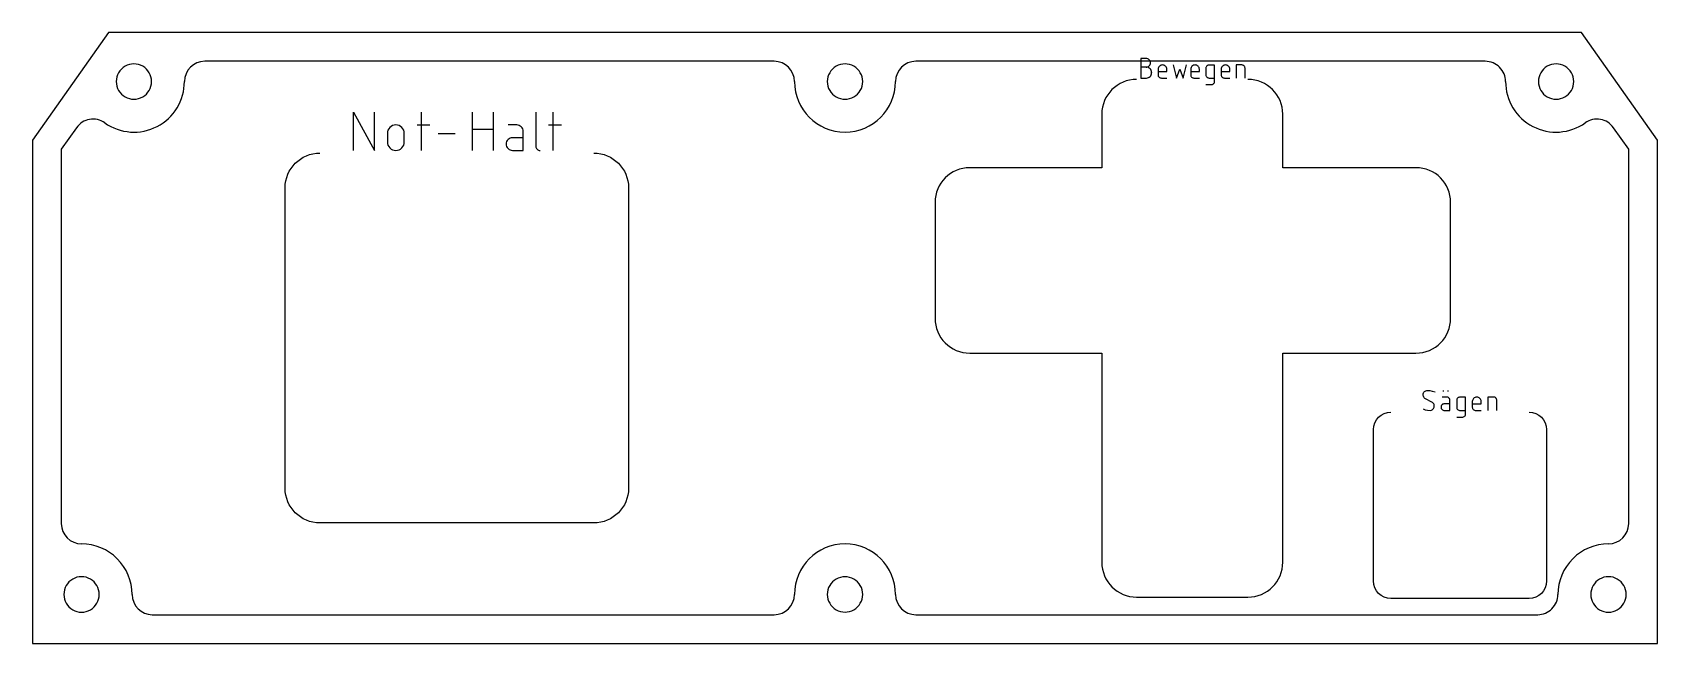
# Model space of a CAD drawing. Extents: x 0.1 to 80.5, y 0.1 to 30.3.
import ezdxf

# ---------------------------------------------------------------- set-up
doc = ezdxf.new("R2010")
doc.units = 0
doc.layers.add('VISIBLE__ISO_', color=7, linetype='CONTINUOUS')

msp = doc.modelspace()

# ---------------------------------------------------------------- linework, layer by layer
at = {"layer": 'VISIBLE__ISO_', "color": 7}
for points in [[(3.899029, 30.346468), (0.141111, 25.031969)], [(76.733194, 30.346468), (3.899029, 30.346468)], [(80.49111, 25.031969), (76.733194, 30.346468)], [(55.205356, 28.634122), (55.247295, 28.638252), (55.287622, 28.650485), (55.324787, 28.670351), (55.357363, 28.697085), (55.384097, 28.729661), (55.403962, 28.766826), (55.416195, 28.807153), (55.420326, 28.849092), (55.416195, 28.89103), (55.403962, 28.931357), (55.384097, 28.968522), (55.357363, 29.001098), (55.324787, 29.027832), (55.287622, 29.047698), (55.247295, 29.059931), (55.205356, 29.064061), (54.936644, 29.064061), (54.936644, 28.096697), (55.216102, 28.096697), (55.266428, 28.101653), (55.314821, 28.116333), (55.359419, 28.140172), (55.39851, 28.172253), (55.430591, 28.211344), (55.45443, 28.255942), (55.469109, 28.304334), (55.474066, 28.354661)], [(36.816112, 28.921466), (8.654302, 28.921466)], [(71.977919, 28.921466), (43.816112, 28.921466)], [(55.474066, 28.376158), (55.469109, 28.426484), (55.45443, 28.474876), (55.430591, 28.519475), (55.39851, 28.558566), (55.359419, 28.590647), (55.314821, 28.614485), (55.266428, 28.629165), (55.216102, 28.634122), (54.936644, 28.634122)], [(55.474069, 28.376158), (55.474069, 28.354661)], [(55.796523, 28.419152), (56.226463, 28.419152), (56.226463, 28.526637), (56.222333, 28.568575), (56.2101, 28.608902), (56.190234, 28.646068), (56.1635, 28.678643), (56.130924, 28.705378), (56.093759, 28.725243), (56.053432, 28.737476), (56.011493, 28.741607), (55.969555, 28.737476), (55.929228, 28.725243), (55.892063, 28.705378), (55.859487, 28.678643), (55.832752, 28.646068), (55.812887, 28.608902), (55.800654, 28.568575), (55.796523, 28.526637), (55.796523, 28.257924), (55.799621, 28.22647), (55.808796, 28.196225), (55.823695, 28.168351), (55.843746, 28.143919), (55.868178, 28.123868), (55.896052, 28.108969), (55.926297, 28.099795), (55.957751, 28.096697), (56.226463, 28.096697)], [(56.548918, 28.741607), (56.710146, 28.096697), (56.871373, 28.526637), (57.032601, 28.096697), (57.193828, 28.741607)], [(57.408798, 28.419152), (57.838738, 28.419152), (57.838738, 28.526637), (57.834607, 28.568575), (57.822374, 28.608902), (57.802509, 28.646068), (57.775775, 28.678643), (57.743199, 28.705378), (57.706033, 28.725243), (57.665706, 28.737476), (57.623768, 28.741607), (57.581829, 28.737476), (57.541502, 28.725243), (57.504337, 28.705378), (57.471761, 28.678643), (57.445027, 28.646068), (57.425162, 28.608902), (57.412929, 28.568575), (57.408798, 28.526637), (57.408798, 28.257924), (57.411896, 28.22647), (57.421071, 28.196225), (57.43597, 28.168351), (57.45602, 28.143919), (57.480452, 28.123868), (57.508326, 28.108969), (57.538572, 28.099795), (57.570025, 28.096697), (57.838738, 28.096697)], [(58.161193, 27.771993), (58.461359, 27.775091), (58.491604, 27.784266), (58.519478, 27.799165), (58.54391, 27.819216), (58.563961, 27.843648), (58.57886, 27.871522), (58.588035, 27.901767), (58.591133, 27.933221), (58.591133, 28.739358), (58.32242, 28.739358), (58.290966, 28.73626), (58.260721, 28.727085), (58.232847, 28.712186), (58.208415, 28.692136), (58.188364, 28.667704), (58.173465, 28.63983), (58.164291, 28.609584), (58.161193, 28.578131), (58.161193, 28.255676), (58.164291, 28.224222), (58.173465, 28.193977), (58.188364, 28.166102), (58.208415, 28.141671), (58.232847, 28.12162), (58.260721, 28.106721), (58.290966, 28.097546), (58.32242, 28.094448), (58.591133, 28.094448)], [(58.913588, 28.419152), (59.343527, 28.419152), (59.343527, 28.526637), (59.339397, 28.568575), (59.327164, 28.608902), (59.307298, 28.646068), (59.280564, 28.678643), (59.247988, 28.705378), (59.210823, 28.725243), (59.170496, 28.737476), (59.128557, 28.741607), (59.086619, 28.737476), (59.046292, 28.725243), (59.009127, 28.705378), (58.976551, 28.678643), (58.949817, 28.646068), (58.929951, 28.608902), (58.917718, 28.568575), (58.913588, 28.526637), (58.913588, 28.257924), (58.916685, 28.22647), (58.92586, 28.196225), (58.940759, 28.168351), (58.96081, 28.143919), (58.985242, 28.123868), (59.013116, 28.108969), (59.043361, 28.099795), (59.074815, 28.096697), (59.343527, 28.096697)], [(60.095922, 28.096697), (60.095922, 28.580379), (60.092824, 28.611833), (60.083649, 28.642078), (60.06875, 28.669952), (60.0487, 28.694384), (60.024268, 28.714435), (59.996394, 28.729334), (59.966149, 28.738509), (59.934695, 28.741607), (59.665982, 28.741607), (59.665982, 28.096697)], [(16.007542, 24.516491), (16.007542, 26.405234), (17.056844, 24.516491), (17.056844, 26.405234)], [(17.686425, 25.355932), (17.686425, 24.936211), (17.69449, 24.854328), (17.718375, 24.775591), (17.757161, 24.703027), (17.809359, 24.639424), (17.872962, 24.587226), (17.945526, 24.54844), (18.024262, 24.524555), (18.106146, 24.516491), (18.188029, 24.524555), (18.266766, 24.54844), (18.33933, 24.587226), (18.402933, 24.639424), (18.455131, 24.703027), (18.493917, 24.775591), (18.517802, 24.854328), (18.525867, 24.936211), (18.525867, 25.355932), (18.517802, 25.437815), (18.493917, 25.516552), (18.455131, 25.589116), (18.402933, 25.652719), (18.33933, 25.704917), (18.266766, 25.743703), (18.188029, 25.767588), (18.106146, 25.775653), (18.024262, 25.767588), (17.945526, 25.743703), (17.872962, 25.704917), (17.809359, 25.652719), (17.757161, 25.589116), (17.718375, 25.516552), (17.69449, 25.437815), (17.686425, 25.355932)], [(19.155448, 25.775653), (19.785029, 25.775653)], [(19.365308, 26.405234), (19.365308, 24.516491)], [(21.883633, 26.405234), (21.883633, 24.516491)], [(22.932934, 24.516491), (22.932934, 26.405234)], [(24.401957, 25.146072), (23.877306, 25.146072), (23.815893, 25.140023), (23.756841, 25.12211), (23.702418, 25.09302), (23.654716, 25.053872), (23.615567, 25.006169), (23.586478, 24.951746), (23.568564, 24.892694), (23.562516, 24.831281), (23.568564, 24.769869), (23.586478, 24.710816), (23.615567, 24.656393), (23.654716, 24.608691), (23.702418, 24.569542), (23.756841, 24.540453), (23.815893, 24.522539), (23.877306, 24.516491), (24.401957, 24.516491), (24.401957, 25.460862), (24.395908, 25.522275), (24.377995, 25.581327), (24.348905, 25.63575), (24.309757, 25.683453), (24.262055, 25.722601), (24.207632, 25.751691), (24.148579, 25.769604), (24.087166, 25.775653), (23.667446, 25.775653)], [(25.031538, 26.405234), (25.031538, 24.726351), (25.035571, 24.685409), (25.047513, 24.646041), (25.066906, 24.609759), (25.093005, 24.577957), (25.124806, 24.551858), (25.161088, 24.532465), (25.200457, 24.520523), (25.241398, 24.516491)], [(25.661119, 25.775653), (26.2907, 25.775653)], [(25.87098, 26.405234), (25.87098, 24.516491)], [(53.014231, 26.306445), (53.014231, 23.662266), (46.490599, 23.662266)], [(68.542518, 23.662266), (61.962109, 23.662266), (61.962109, 26.306445)], [(0.141111, 25.031969), (0.141111, 0.141112)], [(2.317079, 25.641078), (1.566111, 24.579051)], [(20.20475, 25.355932), (21.044191, 25.355932)], [(21.883633, 25.565792), (22.932934, 25.565792)], [(79.066113, 24.579051), (78.315145, 25.641078)], [(80.49111, 0.141112), (80.49111, 25.031969)], [(1.566111, 24.579051), (1.566111, 6.066114)], [(79.066113, 6.066114), (79.066113, 24.579051)], [(12.632521, 7.823427), (12.632521, 22.664125)], [(29.613256, 22.664125), (29.613256, 7.823427)], [(44.769154, 21.94082), (44.769154, 16.218655)], [(70.26341, 16.218655), (70.26341, 21.94082)], [(46.490599, 14.497221), (53.014231, 14.497221), (53.014231, 4.155865)], [(61.962109, 4.155865), (61.962109, 14.497221), (68.542518, 14.497221)], [(68.903582, 11.740573), (69.00949, 11.696839), (69.120923, 11.670163), (69.276048, 11.661198), (69.277057, 11.665206), (69.317439, 11.677084), (69.354838, 11.696402), (69.387897, 11.722459), (69.415417, 11.75431), (69.436401, 11.790801), (69.450086, 11.830608), (69.455978, 11.872287), (69.453862, 11.914327), (69.443815, 11.955204), (69.426201, 11.993436), (69.40166, 12.027635), (69.371081, 12.056562), (69.335573, 12.079168), (69.024212, 12.237943), (68.988704, 12.260549), (68.958125, 12.289476), (68.933583, 12.323676), (68.91597, 12.361907), (68.905923, 12.402784), (68.903807, 12.444824), (68.909698, 12.486503), (68.923384, 12.52631), (68.944367, 12.562801), (68.971887, 12.594652), (69.004946, 12.620709), (69.042345, 12.640027), (69.082728, 12.651906), (69.165524, 12.655914), (69.238861, 12.646948), (69.350295, 12.620272), (69.49157, 12.576538)], [(70.22987, 11.99277), (69.95356, 11.99277), (69.921217, 11.989584), (69.890117, 11.98015), (69.861454, 11.96483), (69.836332, 11.944212), (69.815714, 11.919089), (69.800394, 11.890427), (69.79096, 11.859327), (69.787774, 11.826984), (69.79096, 11.79464), (69.800394, 11.76354), (69.815714, 11.734878), (69.836332, 11.709755), (69.861454, 11.689138), (69.890117, 11.673817), (69.921217, 11.664383), (69.95356, 11.661198), (70.22987, 11.661198), (70.22987, 12.158556), (70.226684, 12.190899), (70.21725, 12.221999), (70.20193, 12.250661), (70.181312, 12.275784), (70.15619, 12.296402), (70.127528, 12.311722), (70.096427, 12.321156), (70.064084, 12.324342), (69.843036, 12.324342)], [(69.898298, 12.655914), (69.898298, 12.600652)], [(70.119346, 12.655914), (70.119346, 12.600652)], [(70.561442, 11.327314), (70.870095, 11.330499), (70.901195, 11.339933), (70.929858, 11.355254), (70.95498, 11.375871), (70.975598, 11.400994), (70.990918, 11.429656), (71.000352, 11.460756), (71.003538, 11.4931), (71.003538, 12.32203), (70.727228, 12.32203), (70.694885, 12.318844), (70.663784, 12.30941), (70.635122, 12.29409), (70.61, 12.273472), (70.589382, 12.248349), (70.574062, 12.219687), (70.564627, 12.188587), (70.561442, 12.156244), (70.561442, 11.824672), (70.564627, 11.792328), (70.574062, 11.761228), (70.589382, 11.732566), (70.61, 11.707443), (70.635122, 11.686826), (70.663784, 11.671505), (70.694885, 11.662071), (70.727228, 11.658886), (71.003538, 11.658886)], [(71.33511, 11.99277), (71.777206, 11.99277), (71.777206, 12.103294), (71.772958, 12.146418), (71.760379, 12.187885), (71.739952, 12.226101), (71.712462, 12.259598), (71.678965, 12.287088), (71.640749, 12.307515), (71.599282, 12.320094), (71.556158, 12.324342), (71.513033, 12.320094), (71.471566, 12.307515), (71.43335, 12.287088), (71.399853, 12.259598), (71.372363, 12.226101), (71.351936, 12.187885), (71.339357, 12.146418), (71.33511, 12.103294), (71.33511, 11.826984), (71.338295, 11.79464), (71.347729, 11.76354), (71.36305, 11.734878), (71.383667, 11.709755), (71.40879, 11.689138), (71.437452, 11.673817), (71.468552, 11.664383), (71.500896, 11.661198), (71.777206, 11.661198)], [(72.550873, 11.661198), (72.550873, 12.158556), (72.547688, 12.190899), (72.538254, 12.221999), (72.522933, 12.250661), (72.502316, 12.275784), (72.477193, 12.296402), (72.448531, 12.311722), (72.417431, 12.321156), (72.385087, 12.324342), (72.108778, 12.324342), (72.108778, 11.661198)], [(66.444873, 3.231361), (66.444873, 10.716741)], [(75.009708, 10.716741), (75.009708, 3.231361)], [(27.89192, 6.102097), (14.353856, 6.102097)], [(54.735676, 2.434422), (60.240664, 2.434422)], [(74.141497, 2.363076), (67.31309, 2.363076)], [(6.066111, 1.566109), (36.816112, 1.566109)], [(43.816112, 1.566109), (74.566108, 1.566109)], [(0.141111, 0.141112), (80.49111, 0.141112)]]:
    msp.add_lwpolyline(points, dxfattribs=at)
for points in [[(6.029302, 27.921468), (6.029302, 27.921468)], [(41.191112, 27.921468), (41.191112, 27.921468)], [(76.352922, 27.921468), (76.352922, 27.921468)], [(3.441111, 2.566107), (3.441111, 2.566107)], [(41.191112, 2.566107), (41.191112, 2.566107)], [(78.941112, 2.566107), (78.941112, 2.566107)]]:
    msp.add_lwpolyline(points, close=True, dxfattribs=at)
for points in [[(4.716801, 28.67924), (4.446075, 28.522936), (4.279301, 28.234075), (4.279301, 27.921468)], [(5.591802, 28.67924), (5.321076, 28.835544), (4.987527, 28.835544), (4.716801, 28.67924)], [(6.029302, 27.921468), (6.029302, 28.234075), (5.862528, 28.522936), (5.591802, 28.67924)], [(8.654302, 28.921466), (8.102018, 28.921466), (7.654303, 28.473752), (7.654302, 27.921468)], [(37.816113, 27.921468), (37.816112, 28.473752), (37.368396, 28.921466), (36.816112, 28.921466)], [(39.878612, 28.67924), (39.607886, 28.522937), (39.441112, 28.234075), (39.441112, 27.921468)], [(40.753612, 28.67924), (40.482886, 28.835544), (40.149338, 28.835544), (39.878612, 28.67924)], [(41.191112, 27.921468), (41.191112, 28.234075), (41.024338, 28.522937), (40.753612, 28.67924)], [(43.816112, 28.921466), (43.263828, 28.921466), (42.816112, 28.473752), (42.816111, 27.921468)], [(72.685027, 28.628575), (72.49749, 28.816111), (72.243136, 28.921467), (71.977919, 28.921466)], [(72.977923, 27.921468), (72.977922, 28.186685), (72.872564, 28.441039), (72.685027, 28.628575)], [(75.040422, 28.67924), (74.769696, 28.522937), (74.602921, 28.234075), (74.602921, 27.921468)], [(75.915422, 28.67924), (75.644696, 28.835544), (75.311148, 28.835544), (75.040422, 28.67924)], [(76.352922, 27.921468), (76.352922, 28.234075), (76.186148, 28.522937), (75.915422, 28.67924)], [(4.279301, 27.921468), (4.279301, 27.60886), (4.446075, 27.319999), (4.716801, 27.163695)], [(5.591802, 27.163695), (5.862528, 27.319999), (6.029302, 27.60886), (6.029302, 27.921468)], [(6.303554, 25.701282), (7.133304, 26.130792), (7.654302, 26.987143), (7.654302, 27.921468)], [(37.816113, 27.921468), (37.817248, 26.54156), (38.936203, 25.423525), (40.316112, 25.423525)], [(39.441112, 27.921468), (39.441112, 27.60886), (39.607886, 27.319999), (39.878612, 27.163695)], [(40.316112, 25.423525), (41.69602, 25.423525), (42.814975, 26.54156), (42.816111, 27.921468)], [(40.753612, 27.163695), (41.024338, 27.319999), (41.191112, 27.60886), (41.191112, 27.921468)], [(54.735676, 28.027891), (53.782056, 28.027891), (53.014231, 27.260066), (53.014231, 26.306445)], [(61.962109, 26.306445), (61.962109, 27.260066), (61.194284, 28.027891), (60.240664, 28.027891)], [(72.977923, 27.921468), (72.977922, 26.987143), (73.49892, 26.130793), (74.32867, 25.701283)], [(74.602921, 27.921468), (74.602921, 27.60886), (74.769696, 27.319999), (75.040422, 27.163695)], [(75.915422, 27.163695), (76.186148, 27.319999), (76.352922, 27.60886), (76.352922, 27.921468)], [(4.716801, 27.163695), (4.987527, 27.007392), (5.321076, 27.007392), (5.591802, 27.163695)], [(39.878612, 27.163695), (40.149338, 27.007391), (40.482886, 27.007391), (40.753612, 27.163695)], [(75.040422, 27.163695), (75.311148, 27.007391), (75.644696, 27.007391), (75.915422, 27.163695)], [(2.964473, 26.049327), (2.703076, 26.004478), (2.470202, 25.857627), (2.317079, 25.641078)], [(3.710926, 25.880225), (3.494377, 26.033348), (3.225871, 26.094176), (2.964473, 26.049327)], [(3.710926, 25.880225), (4.473799, 25.340792), (5.473805, 25.271772), (6.303554, 25.701282)], [(74.32867, 25.701283), (75.158419, 25.271772), (76.158425, 25.340792), (76.921298, 25.880225)], [(77.667751, 26.049327), (77.406353, 26.094176), (77.137846, 26.033348), (76.921298, 25.880225)], [(78.315145, 25.641078), (78.162023, 25.857627), (77.929148, 26.004479), (77.667751, 26.049327)], [(12.632521, 22.664125), (12.632521, 23.617745), (13.400237, 24.38546), (14.353856, 24.38546)], [(27.89192, 24.38546), (28.845541, 24.38546), (29.613256, 23.617745), (29.613256, 22.664125)], [(46.490599, 23.662266), (45.536979, 23.662266), (44.769154, 22.894441), (44.769154, 21.94082)], [(70.26341, 21.94082), (70.26341, 22.894441), (69.496138, 23.662266), (68.542518, 23.662266)], [(44.769154, 16.218655), (44.769154, 15.265034), (45.536979, 14.497221), (46.490599, 14.497221)], [(68.542518, 14.497221), (69.496138, 14.497221), (70.26341, 15.265034), (70.26341, 16.218655)], [(66.444873, 10.716741), (66.444873, 11.197732), (66.832099, 11.58497), (67.31309, 11.58497)], [(74.141497, 11.58497), (74.622485, 11.58497), (75.009708, 11.197732), (75.009708, 10.716741)], [(14.353856, 6.102097), (13.400237, 6.102097), (12.632521, 6.869826), (12.632521, 7.823427)], [(29.613256, 7.823427), (29.613256, 6.869826), (28.845541, 6.102097), (27.89192, 6.102097)], [(1.566111, 6.066114), (1.566112, 5.51383), (2.013827, 5.066116), (2.566111, 5.066116)], [(78.066113, 5.066116), (78.618397, 5.066116), (79.066112, 5.51383), (79.066113, 6.066114)], [(4.333881, 4.33388), (3.86504, 4.802723), (3.229154, 5.066116), (2.566111, 5.066116)], [(40.316112, 5.064049), (38.936203, 5.064049), (37.817248, 3.946015), (37.816113, 2.566107)], [(42.816111, 2.566107), (42.814975, 3.946015), (41.69602, 5.064049), (40.316112, 5.064049)], [(78.066113, 5.066116), (77.40307, 5.066116), (76.767183, 4.802723), (76.298342, 4.33388)], [(5.066111, 2.566107), (5.066113, 3.22915), (4.802722, 3.865037), (4.333881, 4.33388)], [(53.014231, 4.155865), (53.014231, 3.202236), (53.782056, 2.434422), (54.735676, 2.434422)], [(60.240664, 2.434422), (61.194284, 2.434422), (61.962109, 3.202236), (61.962109, 4.155865)], [(76.298342, 4.33388), (75.829501, 3.865037), (75.56611, 3.22915), (75.566112, 2.566107)], [(2.128468, 3.324293), (1.857669, 3.167879), (1.690934, 2.878833), (1.691111, 2.566107)], [(3.003755, 3.324293), (2.732956, 3.480707), (2.399266, 3.480707), (2.128468, 3.324293)], [(3.441111, 2.566107), (3.441289, 2.878833), (3.274553, 3.167879), (3.003755, 3.324293)], [(39.878612, 3.323879), (39.607886, 3.167576), (39.441112, 2.878714), (39.441112, 2.566107)], [(40.753612, 3.323879), (40.482886, 3.480183), (40.149338, 3.480183), (39.878612, 3.323879)], [(41.191112, 2.566107), (41.191112, 2.878714), (41.024338, 3.167576), (40.753612, 3.323879)], [(67.31309, 2.363076), (66.832099, 2.363076), (66.444873, 2.750342), (66.444873, 3.231361)], [(75.009708, 3.231361), (75.009708, 2.750342), (74.622485, 2.363076), (74.141497, 2.363076)], [(77.628207, 3.32505), (77.357275, 3.168434), (77.190611, 2.879049), (77.191114, 2.566107)], [(78.504018, 3.32505), (78.233086, 3.481667), (77.899139, 3.481667), (77.628207, 3.32505)], [(78.941112, 2.566107), (78.941614, 2.879049), (78.77495, 3.168434), (78.504018, 3.32505)], [(1.691111, 2.566107), (1.690934, 2.253381), (1.857669, 1.964335), (2.128468, 1.80792)], [(3.003755, 1.80792), (3.274553, 1.964335), (3.441289, 2.253381), (3.441111, 2.566107)], [(5.066111, 2.566107), (5.066112, 2.013823), (5.513827, 1.566109), (6.066111, 1.566109)], [(36.816112, 1.566109), (37.368396, 1.566108), (37.816112, 2.013823), (37.816113, 2.566107)], [(39.441112, 2.566107), (39.441112, 2.253499), (39.607886, 1.964638), (39.878612, 1.808334)], [(40.753612, 1.808334), (41.024338, 1.964638), (41.191112, 2.253499), (41.191112, 2.566107)], [(42.816111, 2.566107), (42.816112, 2.013823), (43.263828, 1.566108), (43.816112, 1.566109)], [(75.273217, 1.859), (75.460754, 2.046536), (75.566111, 2.30089), (75.566112, 2.566107)], [(77.191114, 2.566107), (77.190611, 2.253165), (77.357275, 1.96378), (77.628207, 1.807163)], [(78.504018, 1.807163), (78.77495, 1.96378), (78.941614, 2.253165), (78.941112, 2.566107)], [(2.128468, 1.80792), (2.399266, 1.651506), (2.732956, 1.651506), (3.003755, 1.80792)], [(39.878612, 1.808334), (40.149338, 1.652031), (40.482886, 1.652031), (40.753612, 1.808334)], [(74.566108, 1.566109), (74.831325, 1.566108), (75.08568, 1.671464), (75.273217, 1.859)], [(77.628207, 1.807163), (77.899139, 1.650547), (78.233086, 1.650547), (78.504018, 1.807163)]]:
    msp.add_open_spline(points, degree=3, dxfattribs=at)

doc.saveas('drawing.dxf')
